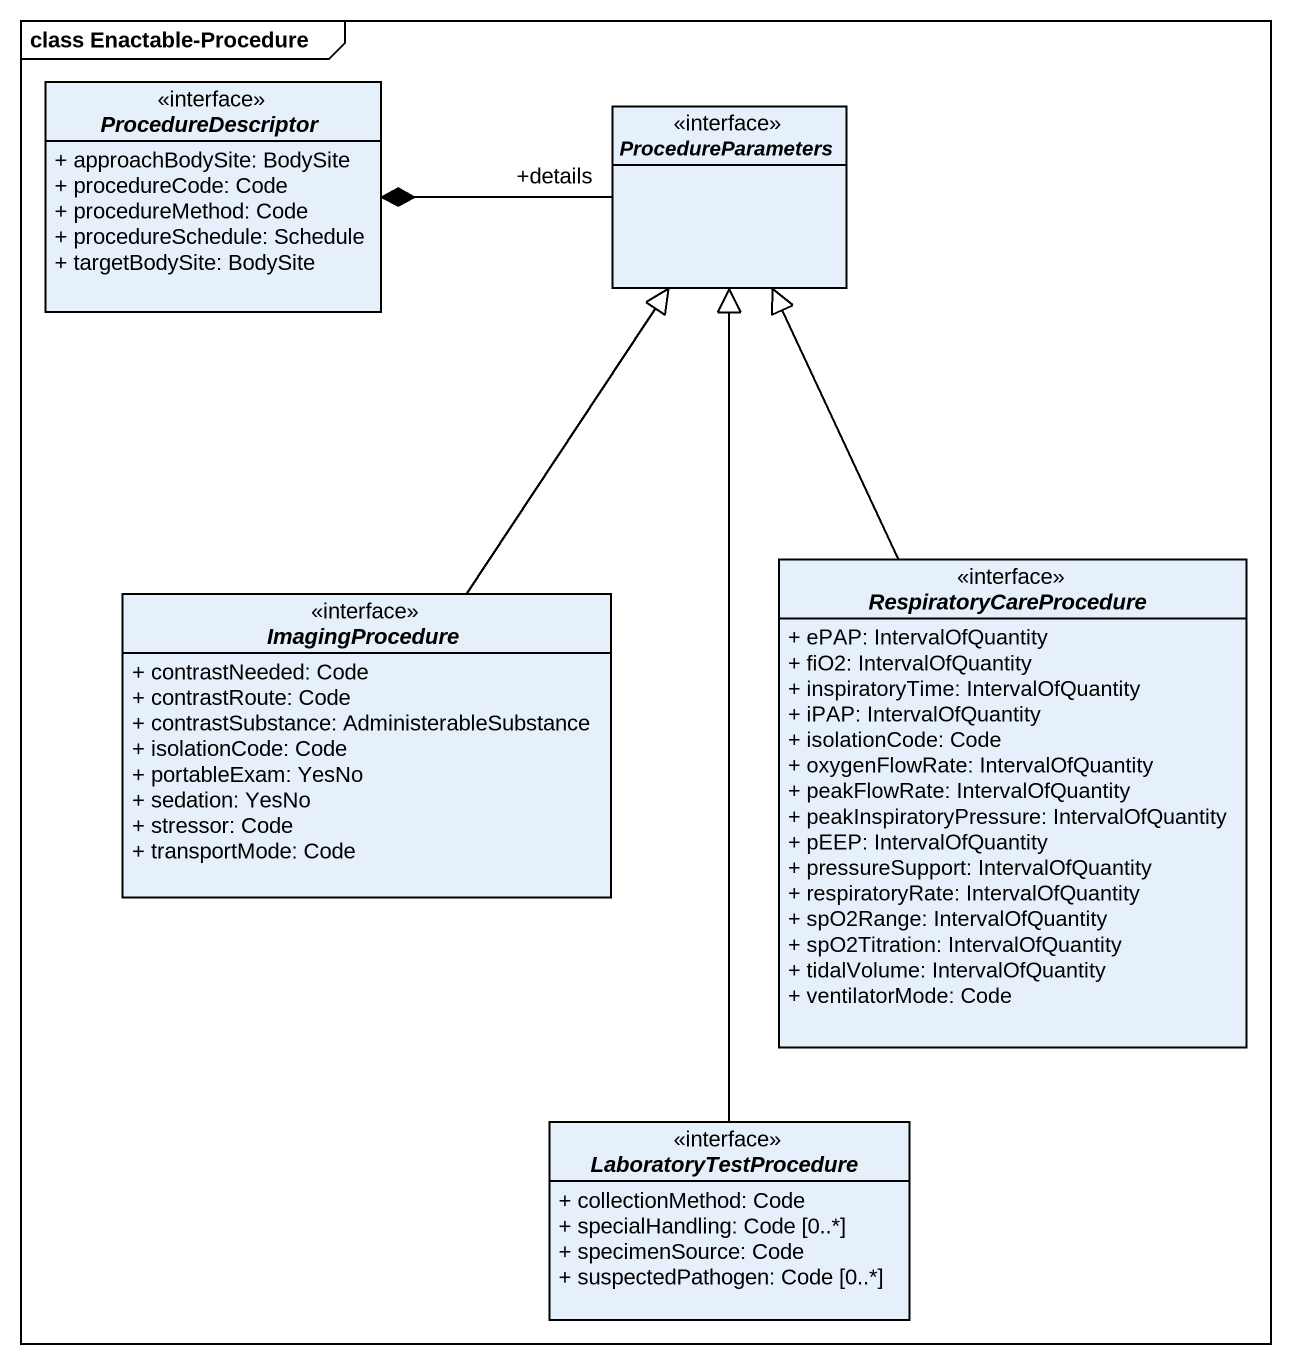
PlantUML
@startuml
mainframe class Enactable-Procedure
hide circle
hide empty members
skinparam classAttributeIconSize 0
interface ProcedureDescriptor {
  + approachBodySite: BodySite
  + procedureCode: Code
  + procedureMethod: Code
  + procedureSchedule: Schedule
  + targetBodySite: BodySite
}
interface ProcedureParameters
interface ImagingProcedure {
  + contrastNeeded: Code
  + contrastRoute: Code
  + contrastSubstance: AdministerableSubstance
  + isolationCode: Code
  + portableExam: YesNo
  + sedation: YesNo
  + stressor: Code
  + transportMode: Code
}
interface RespiratoryCareProcedure {
  + ePAP: IntervalOfQuantity
  + fiO2: IntervalOfQuantity
  + inspiratoryTime: IntervalOfQuantity
  + iPAP: IntervalOfQuantity
  + isolationCode: Code
  + oxygenFlowRate: IntervalOfQuantity
  + peakFlowRate: IntervalOfQuantity
  + peakInspiratoryPressure: IntervalOfQuantity
  + pEEP: IntervalOfQuantity
  + pressureSupport: IntervalOfQuantity
  + respiratoryRate: IntervalOfQuantity
  + spO2Range: IntervalOfQuantity
  + spO2Titration: IntervalOfQuantity
  + tidalVolume: IntervalOfQuantity
  + ventilatorMode: Code
}
interface LaboratoryTestProcedure {
  + collectionMethod: Code
  + specialHandling: Code [0..*]
  + specimenSource: Code
  + suspectedPathogen: Code [0..*]
}
ProcedureParameters "+details" -left-* ProcedureDescriptor
ImagingProcedure -up-|> ProcedureParameters
RespiratoryCareProcedure -up-|> ProcedureParameters
LaboratoryTestProcedure -up-|> ProcedureParameters
@enduml
